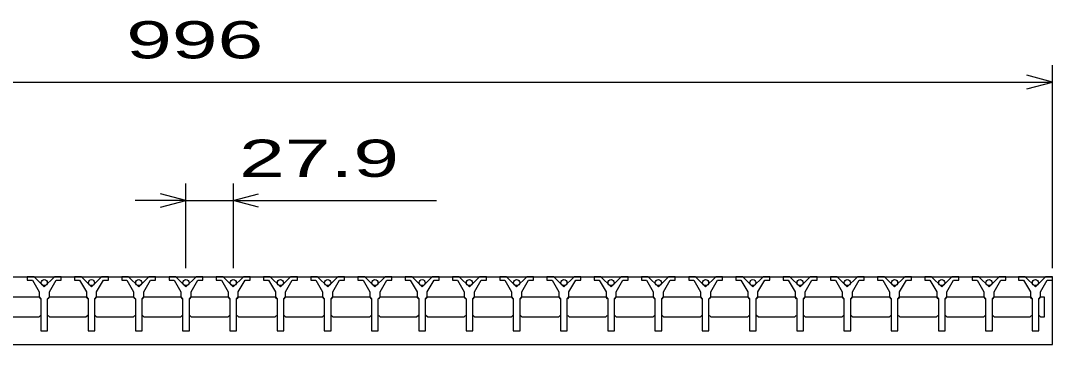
# Model space of a CAD drawing. Units: millimetres, scale not verified. Extents: x -1820 to 1724, y -1285 to 1059.
# Drawn here: x -1039 to -430, y -466 to -275 of the extents above; entities that cross this region are included whole.
import ezdxf
from ezdxf.enums import TextEntityAlignment as Align

# ---------------------------------------------------------------- set-up
doc = ezdxf.new("R2010")
doc.units = ezdxf.units.MM
doc.header["$LTSCALE"] = 10
doc.layers.add('16', color=3, linetype='Continuous', lineweight=25)
doc.layers.add('22', color=2, linetype='Continuous', lineweight=25)
doc.styles.add('ベクトル', font='')
doc.styles.get('ベクトル').set_extended_font_data('ベクトル')

msp = doc.modelspace()

# ---------------------------------------------------------------- linework, layer by layer
at = {"layer": '16'}
for p, q in [((-1426, -426), (-430, -426)), ((-1035.4, -426), (-1035.4, -428)), ((-1031.4, -426), (-1035.4, -426)), ((-1025.4, -432), (-1031.4, -426)), ((-1019.4, -426), (-1025.4, -432)), ((-1015.4, -426), (-1019.4, -426)), ((-1015.4, -428), (-1015.4, -426)), ((-1007.5, -426), (-1007.5, -428)), ((-1003.5, -426), (-1007.5, -426)), ((-997.5, -432), (-1003.5, -426)), ((-991.5, -426), (-997.5, -432)), ((-987.5, -426), (-991.5, -426)), ((-987.5, -428), (-987.5, -426)), ((-979.6, -426), (-979.6, -428)), ((-975.6, -426), (-979.6, -426)), ((-969.6, -432), (-975.6, -426)), ((-963.6, -426), (-969.6, -432)), ((-959.6, -426), (-963.6, -426)), ((-959.6, -428), (-959.6, -426)), ((-951.7, -426), (-951.7, -428)), ((-947.7, -426), (-951.7, -426)), ((-941.7, -432), (-947.7, -426)), ((-935.7, -426), (-941.7, -432)), ((-931.7, -426), (-935.7, -426)), ((-931.7, -428), (-931.7, -426)), ((-923.8, -426), (-923.8, -428)), ((-919.8, -426), (-923.8, -426)), ((-913.8, -432), (-919.8, -426)), ((-907.8, -426), (-913.8, -432)), ((-903.8, -426), (-907.8, -426)), ((-903.8, -428), (-903.8, -426)), ((-895.9, -426), (-895.9, -428)), ((-891.9, -426), (-895.9, -426)), ((-885.9, -432), (-891.9, -426)), ((-879.9, -426), (-885.9, -432)), ((-875.9, -426), (-879.9, -426)), ((-875.9, -428), (-875.9, -426)), ((-868, -426), (-868, -428)), ((-864, -426), (-868, -426)), ((-858, -432), (-864, -426)), ((-852, -426), (-858, -432)), ((-848, -426), (-852, -426)), ((-848, -428), (-848, -426)), ((-840.1, -426), (-840.1, -428)), ((-836.1, -426), (-840.1, -426)), ((-830.1, -432), (-836.1, -426)), ((-824.1, -426), (-830.1, -432)), ((-820.1, -426), (-824.1, -426)), ((-820.1, -428), (-820.1, -426)), ((-812.2, -426), (-812.2, -428)), ((-808.2, -426), (-812.2, -426)), ((-802.2, -432), (-808.2, -426)), ((-796.2, -426), (-802.2, -432)), ((-792.2, -426), (-796.2, -426)), ((-792.2, -428), (-792.2, -426)), ((-784.3, -426), (-784.3, -428)), ((-780.3, -426), (-784.3, -426)), ((-774.3, -432), (-780.3, -426)), ((-768.3, -426), (-774.3, -432)), ((-764.3, -426), (-768.3, -426)), ((-764.3, -428), (-764.3, -426)), ((-756.4, -426), (-756.4, -428)), ((-752.4, -426), (-756.4, -426)), ((-746.4, -432), (-752.4, -426)), ((-740.4, -426), (-746.4, -432)), ((-736.4, -426), (-740.4, -426)), ((-736.4, -428), (-736.4, -426)), ((-728.5, -426), (-728.5, -428)), ((-724.5, -426), (-728.5, -426)), ((-718.5, -432), (-724.5, -426)), ((-712.5, -426), (-718.5, -432)), ((-708.5, -426), (-712.5, -426)), ((-708.5, -428), (-708.5, -426)), ((-700.6, -426), (-700.6, -428)), ((-696.6, -426), (-700.6, -426)), ((-690.6, -432), (-696.6, -426)), ((-684.6, -426), (-690.6, -432)), ((-680.6, -426), (-684.6, -426)), ((-680.6, -428), (-680.6, -426)), ((-672.7, -426), (-672.7, -428)), ((-668.7, -426), (-672.7, -426)), ((-662.7, -432), (-668.7, -426)), ((-656.7, -426), (-662.7, -432)), ((-652.7, -426), (-656.7, -426)), ((-652.7, -428), (-652.7, -426)), ((-644.8, -426), (-644.8, -428)), ((-640.8, -426), (-644.8, -426)), ((-634.8, -432), (-640.8, -426)), ((-628.8, -426), (-634.8, -432)), ((-624.8, -426), (-628.8, -426)), ((-624.8, -428), (-624.8, -426)), ((-616.9, -426), (-616.9, -428)), ((-612.9, -426), (-616.9, -426)), ((-606.9, -432), (-612.9, -426)), ((-600.9, -426), (-606.9, -432)), ((-596.9, -426), (-600.9, -426)), ((-596.9, -428), (-596.9, -426)), ((-589, -426), (-589, -428)), ((-585, -426), (-589, -426)), ((-579, -432), (-585, -426)), ((-573, -426), (-579, -432)), ((-569, -426), (-573, -426)), ((-569, -428), (-569, -426)), ((-561.1, -426), (-561.1, -428)), ((-557.1, -426), (-561.1, -426)), ((-551.1, -432), (-557.1, -426)), ((-545.1, -426), (-551.1, -432)), ((-541.1, -426), (-545.1, -426)), ((-541.1, -428), (-541.1, -426)), ((-533.2, -426), (-533.2, -428)), ((-529.2, -426), (-533.2, -426)), ((-523.2, -432), (-529.2, -426)), ((-517.2, -426), (-523.2, -432)), ((-513.2, -426), (-517.2, -426)), ((-513.2, -428), (-513.2, -426)), ((-505.3, -426), (-505.3, -428)), ((-501.3, -426), (-505.3, -426)), ((-495.3, -432), (-501.3, -426)), ((-489.3, -426), (-495.3, -432)), ((-485.3, -426), (-489.3, -426)), ((-485.3, -428), (-485.3, -426)), ((-477.4, -426), (-477.4, -428)), ((-473.4, -426), (-477.4, -426)), ((-467.4, -432), (-473.4, -426)), ((-461.4, -426), (-467.4, -432)), ((-457.4, -426), (-461.4, -426)), ((-457.4, -428), (-457.4, -426)), ((-450, -426), (-450, -428)), ((-446, -426), (-450, -426)), ((-440, -432), (-446, -426)), ((-434, -426), (-440, -432)), ((-430, -426), (-434, -426)), ((-430, -428), (-430, -426)), ((-430, -466), (-430, -426)), ((-1035.4, -428), (-1032.4, -428)), ((-1032.4, -428), (-1028.4, -435)), ((-1022.4, -435), (-1018.4, -428)), ((-1018.4, -428), (-1015.4, -428)), ((-1007.5, -428), (-1004.5, -428)), ((-1004.5, -428), (-1000.5, -435)), ((-994.5, -435), (-990.5, -428)), ((-990.5, -428), (-987.5, -428)), ((-979.6, -428), (-976.6, -428)), ((-976.6, -428), (-972.6, -435)), ((-966.6, -435), (-962.6, -428)), ((-962.6, -428), (-959.6, -428)), ((-951.7, -428), (-948.7, -428)), ((-948.7, -428), (-944.7, -435)), ((-938.7, -435), (-934.7, -428)), ((-934.7, -428), (-931.7, -428)), ((-923.8, -428), (-920.8, -428)), ((-920.8, -428), (-916.8, -435)), ((-910.8, -435), (-906.8, -428)), ((-906.8, -428), (-903.8, -428)), ((-895.9, -428), (-892.9, -428)), ((-892.9, -428), (-888.9, -435)), ((-882.9, -435), (-878.9, -428)), ((-878.9, -428), (-875.9, -428)), ((-868, -428), (-865, -428)), ((-865, -428), (-861, -435)), ((-855, -435), (-851, -428)), ((-851, -428), (-848, -428)), ((-840.1, -428), (-837.1, -428)), ((-837.1, -428), (-833.1, -435)), ((-827.1, -435), (-823.1, -428)), ((-823.1, -428), (-820.1, -428)), ((-812.2, -428), (-809.2, -428)), ((-809.2, -428), (-805.2, -435)), ((-799.2, -435), (-795.2, -428)), ((-795.2, -428), (-792.2, -428)), ((-784.3, -428), (-781.3, -428)), ((-781.3, -428), (-777.3, -435)), ((-771.3, -435), (-767.3, -428)), ((-767.3, -428), (-764.3, -428)), ((-756.4, -428), (-753.4, -428)), ((-753.4, -428), (-749.4, -435)), ((-743.4, -435), (-739.4, -428)), ((-739.4, -428), (-736.4, -428)), ((-728.5, -428), (-725.5, -428)), ((-725.5, -428), (-721.5, -435)), ((-715.5, -435), (-711.5, -428)), ((-711.5, -428), (-708.5, -428)), ((-700.6, -428), (-697.6, -428)), ((-697.6, -428), (-693.6, -435)), ((-687.6, -435), (-683.6, -428)), ((-683.6, -428), (-680.6, -428)), ((-672.7, -428), (-669.7, -428)), ((-669.7, -428), (-665.7, -435)), ((-659.7, -435), (-655.7, -428)), ((-655.7, -428), (-652.7, -428)), ((-644.8, -428), (-641.8, -428)), ((-641.8, -428), (-637.8, -435)), ((-631.8, -435), (-627.8, -428)), ((-627.8, -428), (-624.8, -428)), ((-616.9, -428), (-613.9, -428)), ((-613.9, -428), (-609.9, -435)), ((-603.9, -435), (-599.9, -428)), ((-599.9, -428), (-596.9, -428)), ((-589, -428), (-586, -428)), ((-586, -428), (-582, -435)), ((-576, -435), (-572, -428)), ((-572, -428), (-569, -428)), ((-561.1, -428), (-558.1, -428)), ((-558.1, -428), (-554.1, -435)), ((-548.1, -435), (-544.1, -428)), ((-544.1, -428), (-541.1, -428)), ((-533.2, -428), (-530.2, -428)), ((-530.2, -428), (-526.2, -435)), ((-520.2, -435), (-516.2, -428)), ((-516.2, -428), (-513.2, -428)), ((-505.3, -428), (-502.3, -428)), ((-502.3, -428), (-498.3, -435)), ((-492.3, -435), (-488.3, -428)), ((-488.3, -428), (-485.3, -428)), ((-477.4, -428), (-474.4, -428)), ((-474.4, -428), (-470.4, -435)), ((-464.4, -435), (-460.4, -428)), ((-460.4, -428), (-457.4, -428)), ((-450, -428), (-447, -428)), ((-447, -428), (-443, -435)), ((-437, -435), (-433, -428)), ((-433, -428), (-430, -428)), ((-1050.05, -438), (-1028.65, -438)), ((-1028.65, -438), (-1027.65, -439)), ((-1028.4, -435), (-1028.4, -438)), ((-1028.4, -438), (-1027.4, -439)), ((-1023.4, -439), (-1022.4, -438)), ((-1023.15, -439), (-1022.15, -438)), ((-1022.4, -438), (-1022.4, -435)), ((-1022.15, -438), (-1000.75, -438)), ((-1000.75, -438), (-999.75, -439)), ((-1000.5, -435), (-1000.5, -438)), ((-1000.5, -438), (-999.5, -439)), ((-995.5, -439), (-994.5, -438)), ((-995.25, -439), (-994.25, -438)), ((-994.5, -438), (-994.5, -435)), ((-994.25, -438), (-972.85, -438)), ((-972.85, -438), (-971.85, -439)), ((-972.6, -435), (-972.6, -438)), ((-972.6, -438), (-971.6, -439)), ((-967.6, -439), (-966.6, -438)), ((-967.35, -439), (-966.35, -438)), ((-966.6, -438), (-966.6, -435)), ((-966.35, -438), (-944.95, -438)), ((-944.95, -438), (-943.95, -439)), ((-944.7, -435), (-944.7, -438)), ((-944.7, -438), (-943.7, -439)), ((-939.7, -439), (-938.7, -438)), ((-939.45, -439), (-938.45, -438)), ((-938.7, -438), (-938.7, -435)), ((-938.45, -438), (-917.05, -438)), ((-917.05, -438), (-916.05, -439)), ((-916.8, -435), (-916.8, -438)), ((-916.8, -438), (-915.8, -439)), ((-911.8, -439), (-910.8, -438)), ((-911.55, -439), (-910.55, -438)), ((-910.8, -438), (-910.8, -435)), ((-910.55, -438), (-889.15, -438)), ((-889.15, -438), (-888.15, -439)), ((-888.9, -435), (-888.9, -438)), ((-888.9, -438), (-887.9, -439)), ((-883.9, -439), (-882.9, -438)), ((-883.65, -439), (-882.65, -438)), ((-882.9, -438), (-882.9, -435)), ((-882.65, -438), (-861.25, -438)), ((-861.25, -438), (-860.25, -439)), ((-861, -435), (-861, -438)), ((-861, -438), (-860, -439)), ((-856, -439), (-855, -438)), ((-855.75, -439), (-854.75, -438)), ((-855, -438), (-855, -435)), ((-854.75, -438), (-833.35, -438)), ((-833.35, -438), (-832.35, -439)), ((-833.1, -435), (-833.1, -438)), ((-833.1, -438), (-832.1, -439)), ((-828.1, -439), (-827.1, -438)), ((-827.85, -439), (-826.85, -438)), ((-827.1, -438), (-827.1, -435)), ((-826.85, -438), (-805.45, -438)), ((-805.45, -438), (-804.45, -439)), ((-805.2, -435), (-805.2, -438)), ((-805.2, -438), (-804.2, -439)), ((-800.2, -439), (-799.2, -438)), ((-799.95, -439), (-798.95, -438)), ((-799.2, -438), (-799.2, -435)), ((-798.95, -438), (-777.55, -438)), ((-777.55, -438), (-776.55, -439)), ((-777.3, -435), (-777.3, -438)), ((-777.3, -438), (-776.3, -439)), ((-772.3, -439), (-771.3, -438)), ((-772.05, -439), (-771.05, -438)), ((-771.3, -438), (-771.3, -435)), ((-771.05, -438), (-749.65, -438)), ((-749.65, -438), (-748.65, -439)), ((-749.4, -435), (-749.4, -438)), ((-749.4, -438), (-748.4, -439)), ((-744.4, -439), (-743.4, -438)), ((-744.15, -439), (-743.15, -438)), ((-743.4, -438), (-743.4, -435)), ((-743.15, -438), (-721.75, -438)), ((-721.75, -438), (-720.75, -439)), ((-721.5, -435), (-721.5, -438)), ((-721.5, -438), (-720.5, -439)), ((-716.5, -439), (-715.5, -438)), ((-716.25, -439), (-715.25, -438)), ((-715.5, -438), (-715.5, -435)), ((-715.25, -438), (-693.85, -438)), ((-693.85, -438), (-692.85, -439)), ((-693.6, -435), (-693.6, -438)), ((-693.6, -438), (-692.6, -439)), ((-688.6, -439), (-687.6, -438)), ((-688.35, -439), (-687.35, -438)), ((-687.6, -438), (-687.6, -435)), ((-687.35, -438), (-665.95, -438)), ((-665.95, -438), (-664.95, -439)), ((-665.7, -435), (-665.7, -438)), ((-665.7, -438), (-664.7, -439)), ((-660.7, -439), (-659.7, -438)), ((-660.45, -439), (-659.45, -438)), ((-659.7, -438), (-659.7, -435)), ((-659.45, -438), (-638.05, -438)), ((-638.05, -438), (-637.05, -439)), ((-637.8, -435), (-637.8, -438)), ((-637.8, -438), (-636.8, -439)), ((-632.8, -439), (-631.8, -438)), ((-632.55, -439), (-631.55, -438)), ((-631.8, -438), (-631.8, -435)), ((-631.55, -438), (-610.15, -438)), ((-610.15, -438), (-609.15, -439)), ((-609.9, -435), (-609.9, -438)), ((-609.9, -438), (-608.9, -439)), ((-604.9, -439), (-603.9, -438)), ((-604.65, -439), (-603.65, -438)), ((-603.9, -438), (-603.9, -435)), ((-603.65, -438), (-582.25, -438)), ((-582.25, -438), (-581.25, -439)), ((-582, -435), (-582, -438)), ((-582, -438), (-581, -439)), ((-577, -439), (-576, -438)), ((-576.75, -439), (-575.75, -438)), ((-576, -438), (-576, -435)), ((-575.75, -438), (-554.35, -438)), ((-554.35, -438), (-553.35, -439)), ((-554.1, -435), (-554.1, -438)), ((-554.1, -438), (-553.1, -439)), ((-549.1, -439), (-548.1, -438)), ((-548.85, -439), (-547.85, -438)), ((-548.1, -438), (-548.1, -435)), ((-547.85, -438), (-526.45, -438)), ((-526.45, -438), (-525.45, -439)), ((-526.2, -435), (-526.2, -438)), ((-526.2, -438), (-525.2, -439)), ((-521.2, -439), (-520.2, -438)), ((-520.95, -439), (-519.95, -438)), ((-520.2, -438), (-520.2, -435)), ((-519.95, -438), (-498.55, -438)), ((-498.55, -438), (-497.55, -439)), ((-498.3, -435), (-498.3, -438)), ((-498.3, -438), (-497.3, -439)), ((-493.3, -439), (-492.3, -438)), ((-493.05, -439), (-492.05, -438)), ((-492.3, -438), (-492.3, -435)), ((-492.05, -438), (-470.65, -438)), ((-470.65, -438), (-469.65, -439)), ((-470.4, -435), (-470.4, -438)), ((-470.4, -438), (-469.4, -439)), ((-465.4, -439), (-464.4, -438)), ((-465.15, -439), (-464.15, -438)), ((-464.4, -438), (-464.4, -435)), ((-464.15, -438), (-443.25, -438)), ((-443.25, -438), (-442.25, -439)), ((-443, -435), (-443, -438)), ((-443, -438), (-442, -439)), ((-438, -439), (-437, -438)), ((-437.75, -439), (-436.75, -438)), ((-437, -438), (-437, -435)), ((-436.75, -438), (-434.75, -438)), ((-434.75, -438), (-434.75, -450)), ((-1027.4, -439), (-1027.4, -458)), ((-1023.4, -458), (-1023.4, -439)), ((-999.5, -439), (-999.5, -458)), ((-995.5, -458), (-995.5, -439)), ((-971.6, -439), (-971.6, -458)), ((-967.6, -458), (-967.6, -439)), ((-943.7, -439), (-943.7, -458)), ((-939.7, -458), (-939.7, -439)), ((-915.8, -439), (-915.8, -458)), ((-911.8, -458), (-911.8, -439)), ((-887.9, -439), (-887.9, -458)), ((-883.9, -458), (-883.9, -439)), ((-860, -439), (-860, -458)), ((-856, -458), (-856, -439)), ((-832.1, -439), (-832.1, -458)), ((-828.1, -458), (-828.1, -439)), ((-804.2, -439), (-804.2, -458)), ((-800.2, -458), (-800.2, -439)), ((-776.3, -439), (-776.3, -458)), ((-772.3, -458), (-772.3, -439)), ((-748.4, -439), (-748.4, -458)), ((-744.4, -458), (-744.4, -439)), ((-720.5, -439), (-720.5, -458)), ((-716.5, -458), (-716.5, -439)), ((-692.6, -439), (-692.6, -458)), ((-688.6, -458), (-688.6, -439)), ((-664.7, -439), (-664.7, -458)), ((-660.7, -458), (-660.7, -439)), ((-636.8, -439), (-636.8, -458)), ((-632.8, -458), (-632.8, -439)), ((-608.9, -439), (-608.9, -458)), ((-604.9, -458), (-604.9, -439)), ((-581, -439), (-581, -458)), ((-577, -458), (-577, -439)), ((-553.1, -439), (-553.1, -458)), ((-549.1, -458), (-549.1, -439)), ((-525.2, -439), (-525.2, -458)), ((-521.2, -458), (-521.2, -439)), ((-497.3, -439), (-497.3, -458)), ((-493.3, -458), (-493.3, -439)), ((-469.4, -439), (-469.4, -458)), ((-465.4, -458), (-465.4, -439)), ((-442, -439), (-442, -458)), ((-438, -458), (-438, -439)), ((-1028.65, -450), (-1050.05, -450)), ((-1027.65, -449), (-1028.65, -450)), ((-1022.15, -450), (-1023.15, -449)), ((-1000.75, -450), (-1022.15, -450)), ((-999.75, -449), (-1000.75, -450)), ((-994.25, -450), (-995.25, -449)), ((-972.85, -450), (-994.25, -450)), ((-971.85, -449), (-972.85, -450)), ((-966.35, -450), (-967.35, -449)), ((-944.95, -450), (-966.35, -450)), ((-943.95, -449), (-944.95, -450)), ((-938.45, -450), (-939.45, -449)), ((-917.05, -450), (-938.45, -450)), ((-916.05, -449), (-917.05, -450)), ((-910.55, -450), (-911.55, -449)), ((-889.15, -450), (-910.55, -450)), ((-888.15, -449), (-889.15, -450)), ((-882.65, -450), (-883.65, -449)), ((-861.25, -450), (-882.65, -450)), ((-860.25, -449), (-861.25, -450)), ((-854.75, -450), (-855.75, -449)), ((-833.35, -450), (-854.75, -450)), ((-832.35, -449), (-833.35, -450)), ((-826.85, -450), (-827.85, -449)), ((-805.45, -450), (-826.85, -450)), ((-804.45, -449), (-805.45, -450)), ((-798.95, -450), (-799.95, -449)), ((-777.55, -450), (-798.95, -450)), ((-776.55, -449), (-777.55, -450)), ((-771.05, -450), (-772.05, -449)), ((-749.65, -450), (-771.05, -450)), ((-748.65, -449), (-749.65, -450)), ((-743.15, -450), (-744.15, -449)), ((-721.75, -450), (-743.15, -450)), ((-720.75, -449), (-721.75, -450)), ((-715.25, -450), (-716.25, -449)), ((-693.85, -450), (-715.25, -450)), ((-692.85, -449), (-693.85, -450)), ((-687.35, -450), (-688.35, -449)), ((-665.95, -450), (-687.35, -450)), ((-664.95, -449), (-665.95, -450)), ((-659.45, -450), (-660.45, -449)), ((-638.05, -450), (-659.45, -450)), ((-637.05, -449), (-638.05, -450)), ((-631.55, -450), (-632.55, -449)), ((-610.15, -450), (-631.55, -450)), ((-609.15, -449), (-610.15, -450)), ((-603.65, -450), (-604.65, -449)), ((-582.25, -450), (-603.65, -450)), ((-581.25, -449), (-582.25, -450)), ((-575.75, -450), (-576.75, -449)), ((-554.35, -450), (-575.75, -450)), ((-553.35, -449), (-554.35, -450)), ((-547.85, -450), (-548.85, -449)), ((-526.45, -450), (-547.85, -450)), ((-525.45, -449), (-526.45, -450)), ((-519.95, -450), (-520.95, -449)), ((-498.55, -450), (-519.95, -450)), ((-497.55, -449), (-498.55, -450)), ((-492.05, -450), (-493.05, -449)), ((-470.65, -450), (-492.05, -450)), ((-469.65, -449), (-470.65, -450)), ((-464.15, -450), (-465.15, -449)), ((-443.25, -450), (-464.15, -450)), ((-442.25, -449), (-443.25, -450)), ((-436.75, -450), (-437.75, -449)), ((-434.75, -450), (-436.75, -450)), ((-1027.4, -458), (-1023.4, -458)), ((-999.5, -458), (-995.5, -458)), ((-971.6, -458), (-967.6, -458)), ((-943.7, -458), (-939.7, -458)), ((-915.8, -458), (-911.8, -458)), ((-887.9, -458), (-883.9, -458)), ((-860, -458), (-856, -458)), ((-832.1, -458), (-828.1, -458)), ((-804.2, -458), (-800.2, -458)), ((-776.3, -458), (-772.3, -458)), ((-748.4, -458), (-744.4, -458)), ((-720.5, -458), (-716.5, -458)), ((-692.6, -458), (-688.6, -458)), ((-664.7, -458), (-660.7, -458)), ((-636.8, -458), (-632.8, -458)), ((-608.9, -458), (-604.9, -458)), ((-581, -458), (-577, -458)), ((-553.1, -458), (-549.1, -458)), ((-525.2, -458), (-521.2, -458)), ((-497.3, -458), (-493.3, -458)), ((-469.4, -458), (-465.4, -458)), ((-442, -458), (-438, -458)), ((-1426, -466), (-430, -466))]:
    msp.add_line(p, q, dxfattribs=at)
for centre in [(-1025.4, -429.5), (-997.5, -429.5), (-969.6, -429.5), (-941.7, -429.5), (-913.8, -429.5), (-885.9, -429.5), (-858, -429.5), (-830.1, -429.5), (-802.2, -429.5), (-774.3, -429.5), (-746.4, -429.5), (-718.5, -429.5), (-690.6, -429.5), (-662.7, -429.5), (-634.8, -429.5), (-606.9, -429.5), (-579, -429.5), (-551.1, -429.5), (-523.2, -429.5), (-495.3, -429.5), (-467.4, -429.5), (-440, -429.5)]:
    msp.add_circle(centre, 1.8, dxfattribs=at)
at = {"layer": '22', "color": 4}
for p, q in [((-430, -421), (-430, -301)), ((-430, -311), (-445, -307)), ((-1426, -311), (-430, -311)), ((-445, -315), (-430, -311)), ((-941.7, -421), (-941.7, -371)), ((-913.8, -371), (-913.8, -421)), ((-941.7, -381), (-956.7, -377)), ((-913.8, -381), (-898.8, -377)), ((-941.7, -381), (-971.7, -381)), ((-956.7, -385), (-941.7, -381)), ((-941.7, -381), (-913.8, -381)), ((-898.8, -385), (-913.8, -381)), ((-913.8, -381), (-793.8, -381))]:
    msp.add_line(p, q, dxfattribs=at)

# ---------------------------------------------------------------- texts
at = {"layer": '22', "style": 'ベクトル', "width": 1.65}
for s, p in [(' 996 ', (-990.5, -286)), (' 27.9 ', (-923.8, -356))]:
    msp.add_text(s, height=21.99, dxfattribs=at).set_placement(p, align=Align.MIDDLE_LEFT)

doc.saveas('drawing.dxf')
